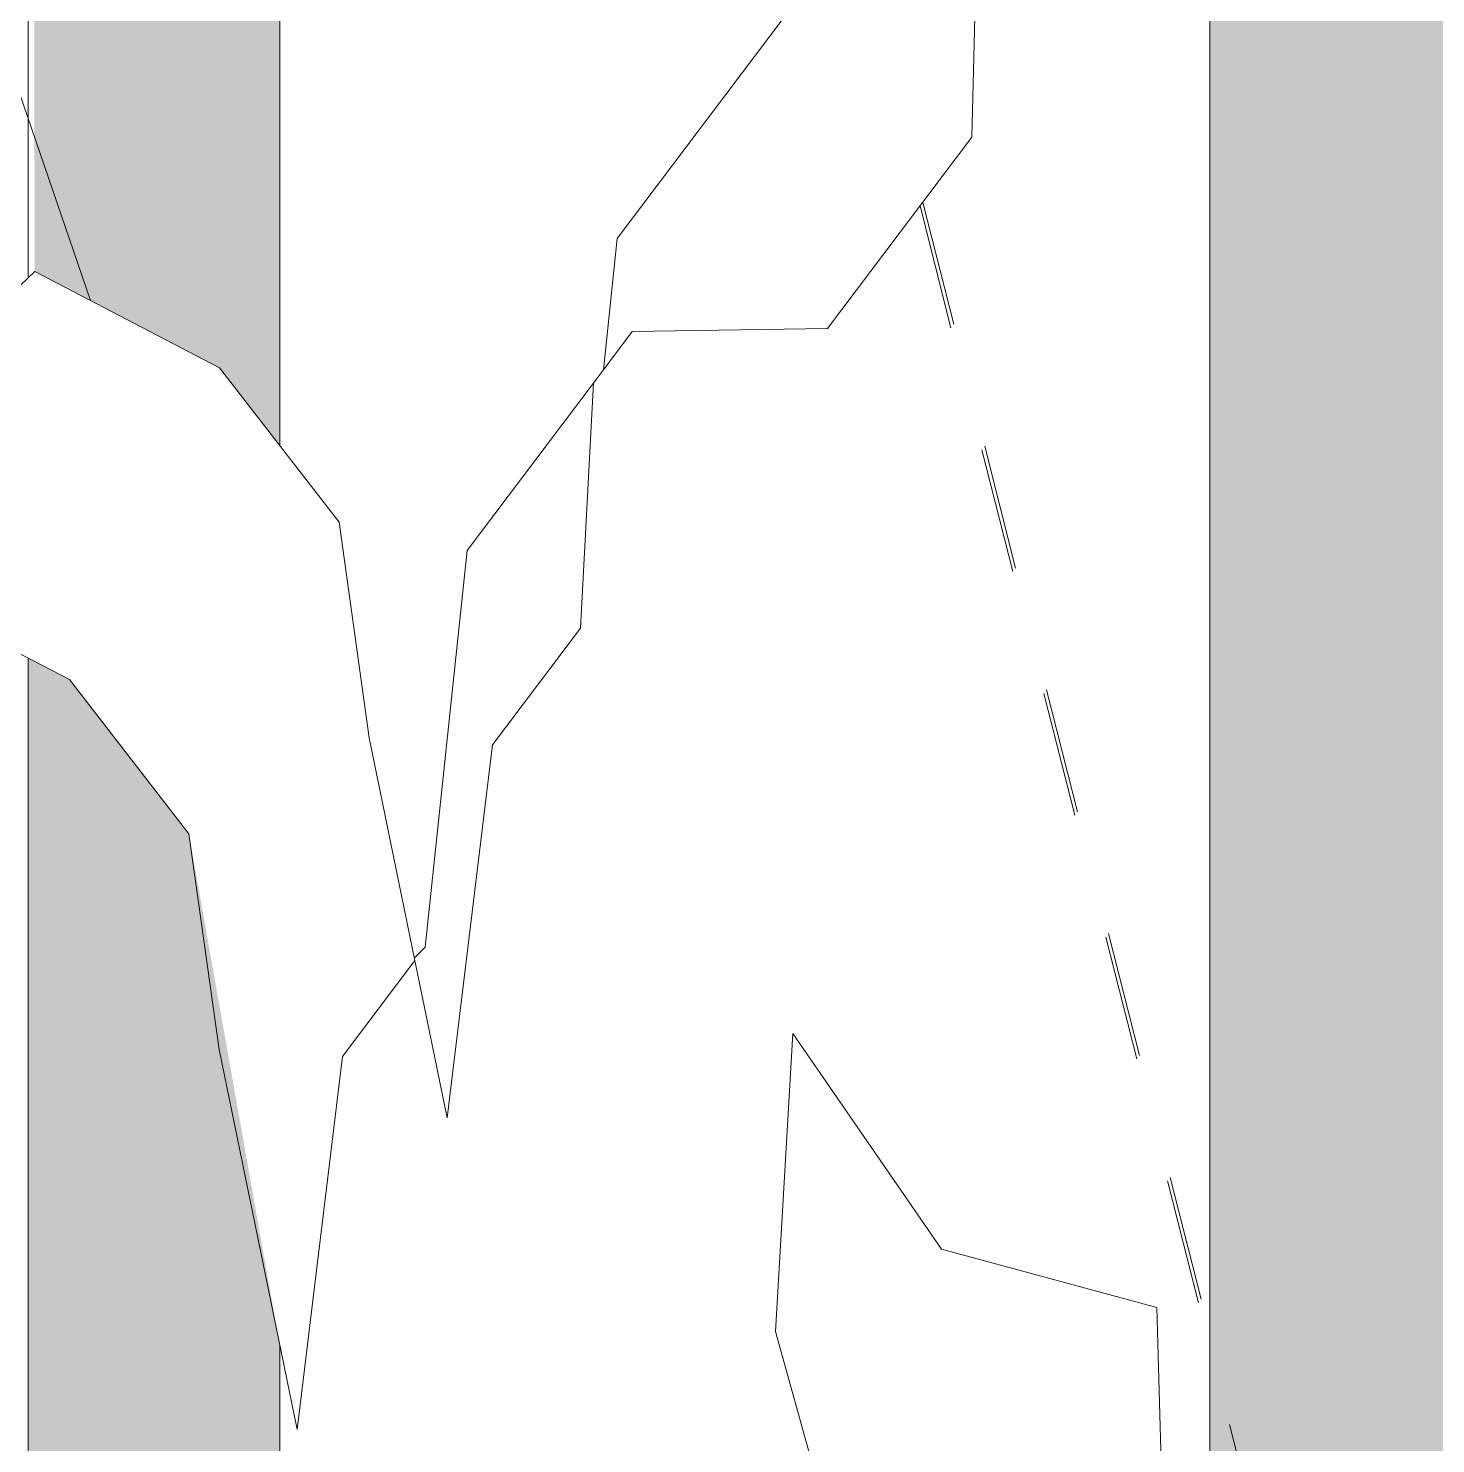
# Model space of a CAD drawing. Header units: metres. Extents: x 3856 to 4207, y -1118 to -691.
# Drawn here: x 3985.457 to 3986.576, y -966.015 to -964.889 of the extents above; entities that cross this region are included whole.
import ezdxf

# ---------------------------------------------------------------- set-up
doc = ezdxf.new("R2010")
doc.units = ezdxf.units.M
doc.linetypes.add('IMPORT-Trazo', pattern=[0.006, 0.003, -0.003])
doc.linetypes.add('Trazo', pattern=[0.006, 0.003, -0.003])
for name, color, linetype, lineweight in [('_Hidden Lines_', 7, 'Trazo', 9), ('Parking', 7, 'Continuous', 9), ('Planting', 7, 'Continuous', 9)]:
    doc.layers.add(name, color=color, linetype=linetype, lineweight=lineweight)
doc.layers.add('ROA-E00-URB-A101-MASTER_PLAN cambio estaciomientos_dwg', color=7, linetype='Continuous', lineweight=9, true_color=0x767676)
doc.layers.add('Tallo', color=7, linetype='Continuous', lineweight=9, true_color=0x887568)

# ---------------------------------------------------------------- blocks, each defined once
blk = doc.blocks.new('M_RPC Árbol - Caducifolio - Chopo de Lombardía - 12_2 metros-V104-IMPLANTACIÓN - KIT COMERCIAL')
at = {"layer": 'Planting'}
for p, q in [((0.6507, -0.8386), (0.6531, -0.7429)), ((0.4998, -0.7453), (0.3685, -0.9192)), ((0.5358, -0.9908), (0.6507, -0.8386)), ((0.3685, -0.9192), (0.3575, -1.0236)), ((-0.0949, -0.9455), (-0.2152, -1.0596)), ((0.0521, -1.022), (-0.0949, -0.9455)), ((0.3575, -1.0236), (0.3804, -0.9932)), ((0.3804, -0.9932), (0.5358, -0.9908)), ((0.1472, -1.1447), (0.0521, -1.022)), ((0.3575, -1.0236), (0.2491, -1.1672)), ((0.3394, -1.2291), (0.3496, -1.034)), ((0.1713, -1.3162), (0.1472, -1.1447)), ((0.2491, -1.1672), (0.2156, -1.4829)), ((-0.2143, -1.1934), (-0.0673, -1.27)), ((0.2694, -1.3219), (0.3394, -1.2291)), ((-0.0673, -1.27), (0.0278, -1.3927)), ((0.2076, -1.4935), (0.1713, -1.3162)), ((0.2332, -1.6185), (0.2694, -1.3219)), ((0.0278, -1.3927), (0.0519, -1.5642)), ((0.2156, -1.4829), (0.2072, -1.4913)), ((0.15, -1.5698), (0.2076, -1.4935)), ((0.2076, -1.4935), (0.2332, -1.6185)), ((0.5081, -1.5515), (0.4943, -1.7886)), ((0.6264, -1.723), (0.5081, -1.5515)), ((0.0519, -1.5642), (0.1138, -1.8665)), ((0.1138, -1.8665), (0.15, -1.5698)), ((0.7978, -1.7694), (0.6264, -1.723)), ((0.8039, -1.9802), (0.7978, -1.7694)), ((0.4943, -1.7886), (0.5891, -2.128))]:
    blk.add_line(p, q, dxfattribs=at)
blk.add_arc((-0.0275, 0.0085), 3.3603, 180, 360, dxfattribs=at)
at = {"layer": 'Tallo'}
blk.add_line((-0.0504, -0.9686), (-0.2642, -0.3458), dxfattribs=at)
blk = doc.blocks.new('Cour Parqueadero verde - 5_00x2_50 p-V1050-IMPLANTACIÓN - KIT COMERCIAL')
at = {"layer": 'Parking', "true_color": 0xc1ce84}
h = blk.add_hatch(color=53, dxfattribs=at)
h.paths.add_polyline_path([(1.0454, -2.5), (1.2454, -2.5), (1.2387, -1.7878), (1.0454, -1.9027), (0.9038, -1.973), (0.7685, -2.0156), (0.6461, -2.1504), (0.5154, -2.1504), (0.4184, -2.2059), (0.4378, -2.3443), (0.1431, -2.5), (0.7685, -2.5)])
h.paths.add_polyline_path([(-0.5825, -2.5), (-0.6339, -2.2597), (-0.5282, -2.1743), (-0.5343, -1.9635), (-0.6274, -1.9382), (-0.6028, -1.9316), (-0.5655, -1.873), (-0.6352, -1.7), (-1.0546, -1.7), (-1.0546, -1.1977), (-1.1268, -0.7912), (-1.2219, -0.6685), (-1.2546, -0.6515), (-1.2546, -1.9526), (-1.2283, -1.9423), (-1.1535, -1.8679), (-1.025, -1.9439), (-0.8377, -1.9826), (-0.7429, -2.3221), (-0.8112, -2.5), (-0.6339, -2.5)])
h.paths.add_polyline_path([(-0.2709, 0.1311), (-0.2521, 0.187), (-0.2678, 0.5186), (-0.1416, 0.5766), (-0.1327, 0.4349), (-0.1739, 0.3125), (-0.207, 0.1329), (-0.2678, 0.1311)])
h.paths.add_polyline_path([(-0.3423, -1.942), (-0.0948, -1.8367), (0.133, -1.8047), (0.2198, -1.7452), (0.3054, -1.7), (0.3054, 2.5), (-0.3146, 2.5), (-0.3146, 0.1298), (-0.2709, 0.1311), (-0.3032, 0.0108), (-0.3146, -0.0506), (-0.3146, -1.7), (-0.4058, -1.701), (-0.3605, -1.879)])
h.paths.add_polyline_path([(1.0454, -1.1888), (1.1019, -1.1672), (1.2454, -1.096), (1.2387, -0.9073), (1.2033, -0.9197), (1.0454, -0.7808), (1.0454, -1.1775)])
h.paths.add_polyline_path([(1.2454, -0.5456), (1.2454, 2.5), (1.0454, 2.5), (1.0454, -0.2295), (1.1587, -0.2674), (1.1713, -0.5244), (1.2387, -0.5436)])
h.paths.add_polyline_path([(-1.0546, -0.4824), (-1.0546, 2.5), (-1.2546, 2.5), (-1.2495, -0.344), (-1.1025, -0.4205), (-1.0734, -0.4581)])
at = {"layer": '_Hidden Lines_'}
blk.add_line((-0.5452, -0.2919), (-0.1486, -1.853), dxfattribs=at)
at = {"layer": 'Parking'}
for p, q in [((-1.2546, 2.5), (-1.2546, -0.3488)), ((-1.0546, -0.4824), (-1.0546, 2.5)), ((-0.3146, -0.0506), (-0.3146, -1.58)), ((-1.2546, -0.6515), (-1.2546, -1.9423)), ((-1.0546, -1.58), (-1.0546, -1.1977))]:
    blk.add_line(p, q, dxfattribs=at)
blk = doc.blocks.new('ROA-E00-URB-A101-MASTER_PLAN cambio estaciomientos_dwg_Cour Parqueadero verde - 5_00x2_50 p-V881-Master Plan - Etapa 1-7987540-IMPLANTACIÓN - KIT COMERCIAL')
at = {"layer": '_Hidden Lines_', "linetype": 'IMPORT-Trazo'}
blk.add_line((0.5339, -0.3005), (0.3055, -1.1998), dxfattribs=at)
blk = doc.blocks.new('ROA-E00-URB-A101-MASTER_PLAN cambio estaciomientos_dwg-7942325-IMPLANTACIÓN - KIT COMERCIAL')
at = {"extrusion": (0, 0, -1), "zscale": -1, "rotation": 269.9999999993215}
blk.add_blockref('ROA-E00-URB-A101-MASTER_PLAN cambio estaciomientos_dwg_Cour Parqueadero verde - 5_00x2_50 p-V881-Master Plan - Etapa 1-7987540-IMPLANTACIÓN - KIT COMERCIAL', (-964.7274, 3986.7023), dxfattribs=at)

msp = doc.modelspace()

# ---------------------------------------------------------------- block references
at = {"layer": 'Parking'}
msp.add_blockref('Cour Parqueadero verde - 5_00x2_50 p-V1050-IMPLANTACIÓN - KIT COMERCIAL', (3986.7114, -964.7388), dxfattribs=at)
at = {"layer": 'Planting'}
msp.add_blockref('M_RPC Árbol - Caducifolio - Chopo de Lombardía - 12_2 metros-V104-IMPLANTACIÓN - KIT COMERCIAL', (3985.5568, -964.1374), dxfattribs=at)
at = {"layer": 'ROA-E00-URB-A101-MASTER_PLAN cambio estaciomientos_dwg', "color": 7, "rotation": 269.9999999999999}
msp.add_blockref('ROA-E00-URB-A101-MASTER_PLAN cambio estaciomientos_dwg-7942325-IMPLANTACIÓN - KIT COMERCIAL', (0, 0), dxfattribs=at)

doc.saveas('drawing.dxf')
